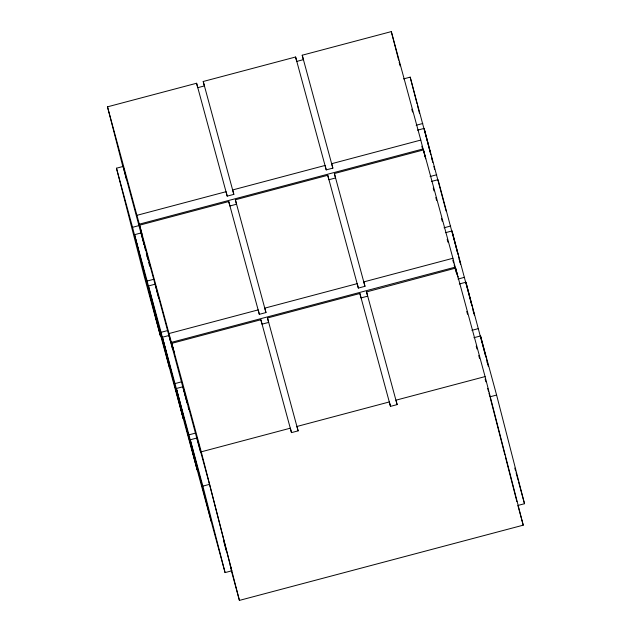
<?xml version="1.0" encoding="UTF-8"?>
<svg xmlns="http://www.w3.org/2000/svg" width="632" height="632" viewBox="0 0 632 632"><rect width="100%" height="100%" fill="white"/><g stroke="black" fill="none" stroke-linecap="round" stroke-linejoin="round"><path stroke-width="0.95" d="M196.591 83.25L197.729 87.682L204.357 85.928L203.22 81.489L295.602 56.999L296.732 61.415L303.36 59.653L302.222 55.213L391.311 31.6L420.778 140.075L331.705 163.688L332.843 168.128L326.223 169.882L325.077 165.45L232.695 189.932L233.832 194.372L227.204 196.125L196.591 83.25L107.495 106.832L174.061 352.222L171.785 343.35L260.874 319.737L262.011 324.169L268.639 322.415L267.502 317.983L359.885 293.493L361.022 297.925L367.65 296.171L366.56 291.913L455.601 268.118L485.084 376.593L523.233 525.168L239.417 600.4L231.146 569.977M239.417 600.4L201.268 451.825L290.349 428.18L291.486 432.62L298.114 430.866L296.985 426.458L389.359 401.936L390.497 406.368L393.357 405.61L397.125 404.614L395.988 400.175L485.084 376.593M403.572 78.905L410.192 77.144L428.401 145.352M116.47 168.207L132.538 227.307L160.433 335.963L144.373 276.863L116.47 168.207L123.098 166.445L144.056 244.608M416.164 125.247L422.792 123.493M417.507 130.168L424.127 128.415L446.121 211.048M137.002 215.307L226.066 191.694L227.204 196.125M139.269 224.178L423.061 148.947L420.778 140.075M228.745 201.545L229.882 205.977L236.51 204.223L235.373 199.783L327.755 175.293L328.893 179.733L335.521 177.971L334.383 173.539L423.456 149.926L452.923 258.267L363.835 281.888L364.972 286.32L358.344 288.073L357.206 283.642L264.824 308.132L265.961 312.563L259.333 314.325L228.745 201.545L139.656 225.158L141.947 234.022M132.538 227.307L139.166 225.545M169.344 367.516L156.752 321.175L134.545 234.693L141.173 232.932L156.325 288.95M430.1 176.518L436.728 174.756M431.435 181.439L438.063 179.685L457.742 253.59M170.632 341.952L155.109 284.202L148.481 285.956L161.073 332.306L183.28 418.787L170.687 372.445L147.138 281.035L153.766 279.281M444.035 227.789L450.663 226.027M445.37 232.71L451.998 230.957L471.922 305.809M161.073 332.306L167.701 330.544M169.107 333.506L258.196 309.885L259.333 314.325M162.416 337.227L175.009 383.577L197.216 470.058L184.623 423.709L162.416 337.227L169.044 335.474L187.009 402.726M171.383 342.37L455.198 267.139L452.923 258.267M457.971 279.052L464.599 277.298M459.306 283.981L465.934 282.22L485.85 357.08M175.009 383.577L181.637 381.815M211.151 521.329L198.559 474.98L176.352 388.498L182.98 386.745L200.573 452.267M471.907 330.323L478.535 328.569M473.913 337.709L480.541 335.955L496.602 395.055L524.505 503.712L517.877 505.466L523.233 525.168M225.087 572.592L202.88 486.111L190.287 439.769L196.915 438.008L209.508 484.357L231.715 570.838L225.087 572.592L212.486 526.251L188.944 434.84L195.572 433.086M496.602 395.055L489.974 396.809L488.955 393.057M202.88 486.111L209.508 484.357M514.811 468.067L515.578 470.88M516.091 472.752L518.129 480.257M518.635 482.137L524.505 503.712M423.061 148.947L425.494 157.905M455.198 267.139L457.876 276.99L455.601 268.118M411.795 109.17L412.562 112.006M421.876 146.253L422.642 149.089M433.236 188.06L434.01 190.896M435.811 197.516L436.578 200.36M441.468 218.324L442.234 221.168M447.172 239.331L447.946 242.167M452.828 260.139L453.602 262.975M454.116 264.871L456.17 272.432M466.764 311.41L467.538 314.246M476.212 346.154L476.97 348.967M478.756 355.532L479.522 358.352M485.131 378.987L485.897 381.799M487.683 388.364L488.449 391.176M302.222 55.213L332.843 168.128M334.383 173.539L364.972 286.32M366.56 291.913L397.125 404.614M295.602 56.999L326.223 169.882M327.755 175.293L358.344 288.073M359.885 293.493L390.497 406.368M203.22 81.489L233.832 194.372M235.373 199.783L265.961 312.563M267.502 317.983L298.114 430.866M260.874 319.737L291.486 432.62M171.785 343.35L201.268 451.825M223.491 540.573L224.257 543.409M224.771 545.298L226.319 550.978M230.174 565.166L231.715 570.838M134.545 234.693L147.138 281.035M176.352 388.498L188.944 434.84M425.739 158.798L423.456 149.926M480.541 335.955L485.929 356.922M486.411 358.826L488.37 366.457M487.075 361.828L487.809 364.68M465.934 282.22L472.041 305.983M472.523 307.879L474.474 315.487M473.139 310.557L473.874 313.409M451.998 230.957L458.105 254.712M458.587 256.616L460.538 264.216M459.203 259.294L459.938 262.146M424.127 128.415L430.234 152.178M431.451 156.926L432.185 159.778M433.892 166.429L434.626 169.281M428.891 147.248L430.842 154.856M432.067 159.604L432.794 162.456M410.192 77.144L417.025 103.759M417.515 105.655L419.466 113.262M490.219 397.765L504.905 454.953M505.395 456.857L516.897 501.658M391.311 31.6L398.65 60.174M399.14 62.078L400.111 65.886M182.98 386.745L187.617 404.796M188.099 406.7L188.834 409.552M169.044 335.474L172.702 349.725M156.697 290.68L158.766 298.454M141.173 232.932L142.39 237.687M142.879 239.583L144.831 247.191M146.292 252.887L147.272 256.695M148.733 262.391L149.713 266.198M144.546 246.512L145.526 250.327M146.995 256.047L147.975 259.863M123.098 166.445L126.526 179.796M107.495 106.832L122.9 166.832"/></g></svg>
